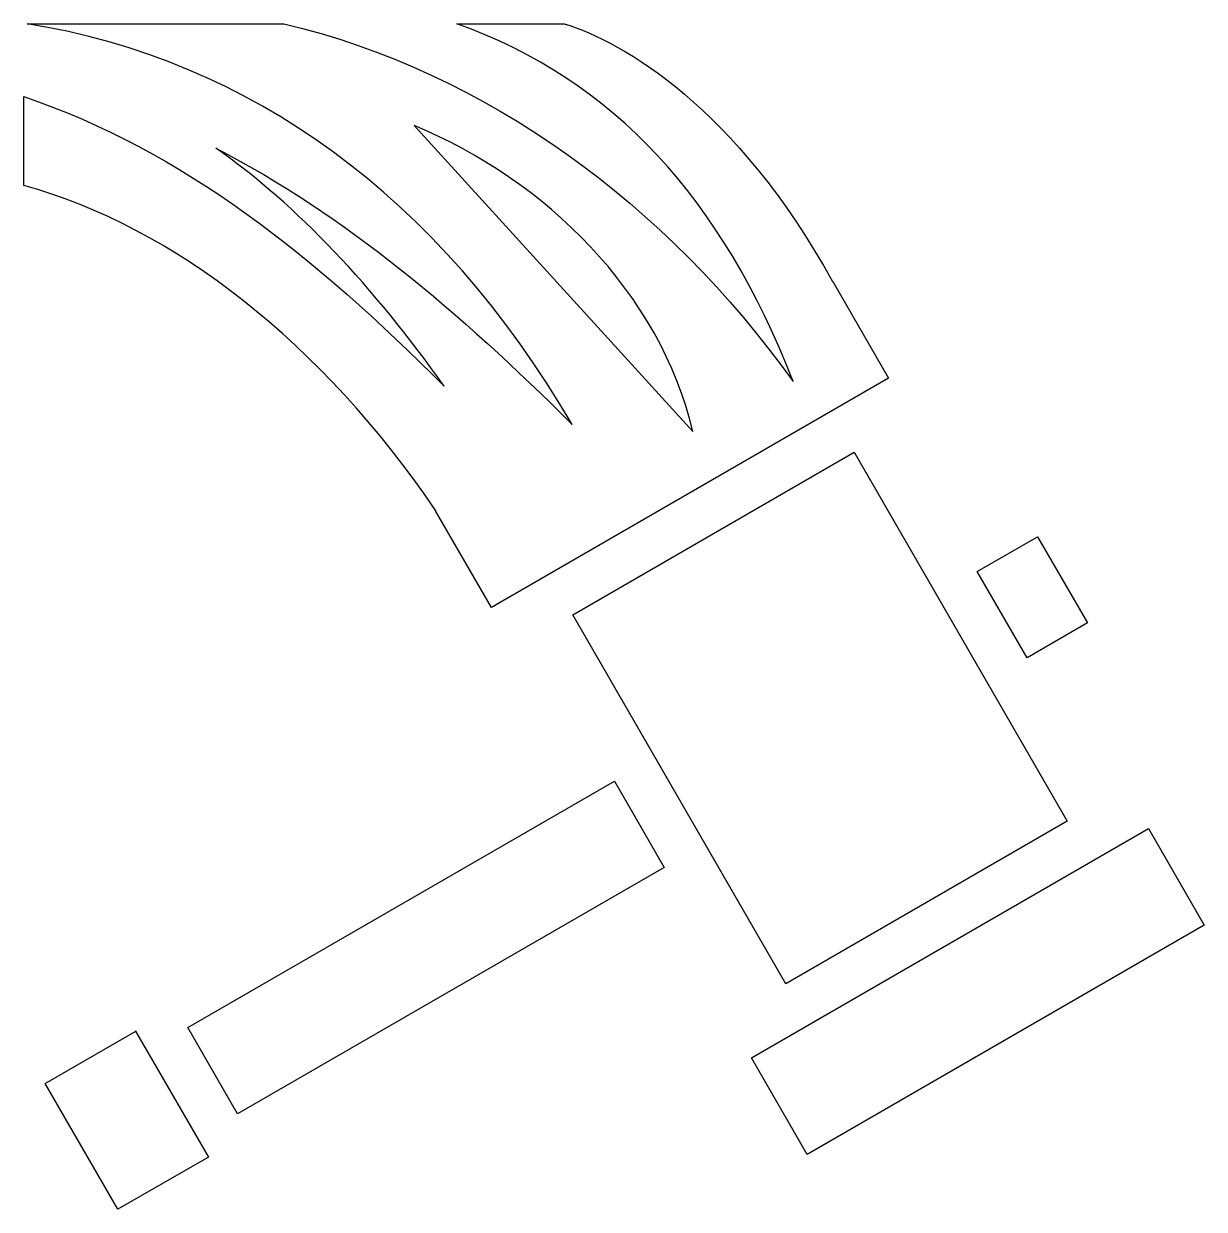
# Model space of a CAD drawing. Header units: centimetres. Extents: x -10 to 9.8, y -9.6 to 10.3.
import ezdxf

# ---------------------------------------------------------------- set-up
doc = ezdxf.new("R2010")
doc.units = ezdxf.units.CM
doc.header["$MEASUREMENT"] = 0
doc.layers.add('Layer 1', color=7, linetype='Continuous')

msp = doc.modelspace()

# ---------------------------------------------------------------- linework, layer by layer
at = {"layer": 'Layer 1'}
for points, knots in [([(-9.97272, 10.27718), (-6.23166, 9.6789), (-3.05186, 7.37375), (-0.83155, 3.55923), (-0.83155, 3.55923), (-2.7098, 5.43726), (-4.63329, 7.06988), (-6.80481, 8.19113), (-6.80481, 8.19113), (-5.41959, 7.21789), (-4.1745, 5.87754), (-2.9741, 4.19968), (-2.9741, 4.19968), (-5.1345, 6.35965), (-7.33908, 8.14871), (-10.02809, 9.05431), (-10.02809, 9.05431), (-10.02809, 9.05431), (-10.02809, 7.56519), (-10.02809, 7.56519), (-10.02809, 7.56519), (-7.49236, 6.86351), (-5.03549, 4.92708), (-3.11389, 2.11237), (-3.11389, 2.11237), (-3.11389, 2.11237), (-3.11916, 2.10971), (-3.11916, 2.10971), (-3.11916, 2.10971), (-3.11916, 2.10971), (-2.18345, 0.49025), (-2.18345, 0.49025), (-2.18345, 0.49025), (-2.18345, 0.49025), (4.47639, 4.33546), (4.47639, 4.33546), (4.47639, 4.33546), (4.47639, 4.33546), (3.54081, 5.95496), (3.54081, 5.95496), (3.54081, 5.95496), (3.54081, 5.95496), (3.53811, 5.95361), (3.53811, 5.95361), (3.53811, 5.95361), (1.9197, 8.8788), (0.0364, 9.9648), (-0.96206, 10.27709), (-0.96206, 10.27709), (-0.96206, 10.27709), (-2.76327, 10.27709), (-2.76327, 10.27709), (-2.76327, 10.27709), (-0.11723, 9.32705), (1.67997, 7.33781), (2.87796, 4.27743), (2.87796, 4.27743), (0.76459, 7.2372), (-2.28846, 9.48695), (-5.66763, 10.27709), (-5.66763, 10.27709), (-5.66763, 10.27709), (-9.97272, 10.27709), (-9.97272, 10.27709), (-9.97272, 10.27709), (-9.97272, 10.27709), (-9.97272, 10.27718), (-9.97272, 10.27718)], [0, 0, 0, 0, 0.05555556, 0.05555556, 0.05555556, 0.05555556, 0.11111111, 0.11111111, 0.11111111, 0.11111111, 0.16666667, 0.16666667, 0.16666667, 0.16666667, 0.22222222, 0.22222222, 0.22222222, 0.22222222, 0.27777778, 0.27777778, 0.27777778, 0.27777778, 0.33333333, 0.33333333, 0.33333333, 0.33333333, 0.38888889, 0.38888889, 0.38888889, 0.38888889, 0.44444444, 0.44444444, 0.44444444, 0.44444444, 0.5, 0.5, 0.5, 0.5, 0.55555556, 0.55555556, 0.55555556, 0.55555556, 0.61111111, 0.61111111, 0.61111111, 0.61111111, 0.66666667, 0.66666667, 0.66666667, 0.66666667, 0.72222222, 0.72222222, 0.72222222, 0.72222222, 0.77777778, 0.77777778, 0.77777778, 0.77777778, 0.83333333, 0.83333333, 0.83333333, 0.83333333, 0.88888889, 0.88888889, 0.88888889, 0.88888889, 1, 1, 1, 1]), ([(-3.48012, 8.57064), (-1.27921, 7.66184), (0.64939, 5.76381), (1.1939, 3.44327), (1.1939, 3.44327), (1.1939, 3.44327), (-3.48012, 8.57064), (-3.48012, 8.57064)], [0, 0, 0, 0, 0.33333333, 0.33333333, 0.33333333, 0.33333333, 1, 1, 1, 1]), ([(3.90054, 3.09277), (3.90054, 3.09277), (-0.82101, 0.36636), (-0.82101, 0.36636), (-0.82101, 0.36636), (-0.82101, 0.36636), (2.75146, -5.81918), (2.75146, -5.81918), (2.75146, -5.81918), (2.75146, -5.81918), (7.47301, -3.09277), (7.47301, -3.09277), (7.47301, -3.09277), (7.47301, -3.09277), (3.90054, 3.09277), (3.90054, 3.09277)], [0, 0, 0, 0, 0.2, 0.2, 0.2, 0.2, 0.4, 0.4, 0.4, 0.4, 0.6, 0.6, 0.6, 0.6, 1, 1, 1, 1]), ([(6.97753, 1.67748), (6.97753, 1.67748), (5.9655, 1.09375), (5.9655, 1.09375), (5.9655, 1.09375), (5.9655, 1.09375), (6.79958, -0.35177), (6.79958, -0.35177), (6.79958, -0.35177), (6.79958, -0.35177), (7.81161, 0.23327), (7.81161, 0.23327), (7.81161, 0.23327), (7.81161, 0.23327), (6.97753, 1.67752), (6.97753, 1.67752), (6.97753, 1.67752), (6.97753, 1.67752), (6.97753, 1.67748), (6.97753, 1.67748)], [0, 0, 0, 0, 0.16666667, 0.16666667, 0.16666667, 0.16666667, 0.33333333, 0.33333333, 0.33333333, 0.33333333, 0.5, 0.5, 0.5, 0.5, 0.66666667, 0.66666667, 0.66666667, 0.66666667, 1, 1, 1, 1]), ([(-0.12123, -2.42065), (-0.12123, -2.42065), (-7.27524, -6.55054), (-7.27524, -6.55054), (-7.27524, -6.55054), (-7.27524, -6.55054), (-6.43989, -7.99741), (-6.43989, -7.99741), (-6.43989, -7.99741), (-6.43989, -7.99741), (0.71289, -3.86621), (0.71289, -3.86621), (0.71289, -3.86621), (0.71289, -3.86621), (-0.12119, -2.42069), (-0.12119, -2.42069), (-0.12119, -2.42069), (-0.12119, -2.42069), (-0.12123, -2.42065), (-0.12123, -2.42065)], [0, 0, 0, 0, 0.16666667, 0.16666667, 0.16666667, 0.16666667, 0.33333333, 0.33333333, 0.33333333, 0.33333333, 0.5, 0.5, 0.5, 0.5, 0.66666667, 0.66666667, 0.66666667, 0.66666667, 1, 1, 1, 1]), ([(8.83545, -3.21404), (8.83545, -3.21404), (2.17561, -7.05917), (2.17561, -7.05917), (2.17561, -7.05917), (2.17561, -7.05917), (3.11258, -8.68137), (3.11258, -8.68137), (3.11258, -8.68137), (3.11258, -8.68137), (9.77242, -4.83616), (9.77242, -4.83616), (9.77242, -4.83616), (9.77242, -4.83616), (8.83545, -3.21396), (8.83545, -3.21396), (8.83545, -3.21396), (8.83545, -3.21396), (8.83545, -3.21404), (8.83545, -3.21404)], [0, 0, 0, 0, 0.16666667, 0.16666667, 0.16666667, 0.16666667, 0.33333333, 0.33333333, 0.33333333, 0.33333333, 0.5, 0.5, 0.5, 0.5, 0.66666667, 0.66666667, 0.66666667, 0.66666667, 1, 1, 1, 1]), ([(-8.15023, -6.61236), (-8.15023, -6.61236), (-9.66575, -7.48735), (-9.66575, -7.48735), (-9.66575, -7.48735), (-9.66575, -7.48735), (-8.4468, -9.59841), (-8.4468, -9.59841), (-8.4468, -9.59841), (-8.4468, -9.59841), (-6.93137, -8.72342), (-6.93137, -8.72342), (-6.93137, -8.72342), (-6.93137, -8.72342), (-8.15028, -6.61236), (-8.15028, -6.61236), (-8.15028, -6.61236), (-8.15028, -6.61236), (-8.15023, -6.61236), (-8.15023, -6.61236)], [0, 0, 0, 0, 0.16666667, 0.16666667, 0.16666667, 0.16666667, 0.33333333, 0.33333333, 0.33333333, 0.33333333, 0.5, 0.5, 0.5, 0.5, 0.66666667, 0.66666667, 0.66666667, 0.66666667, 1, 1, 1, 1])]:
    msp.add_open_spline(points, degree=3, knots=knots, dxfattribs=at)

doc.saveas('drawing.dxf')
